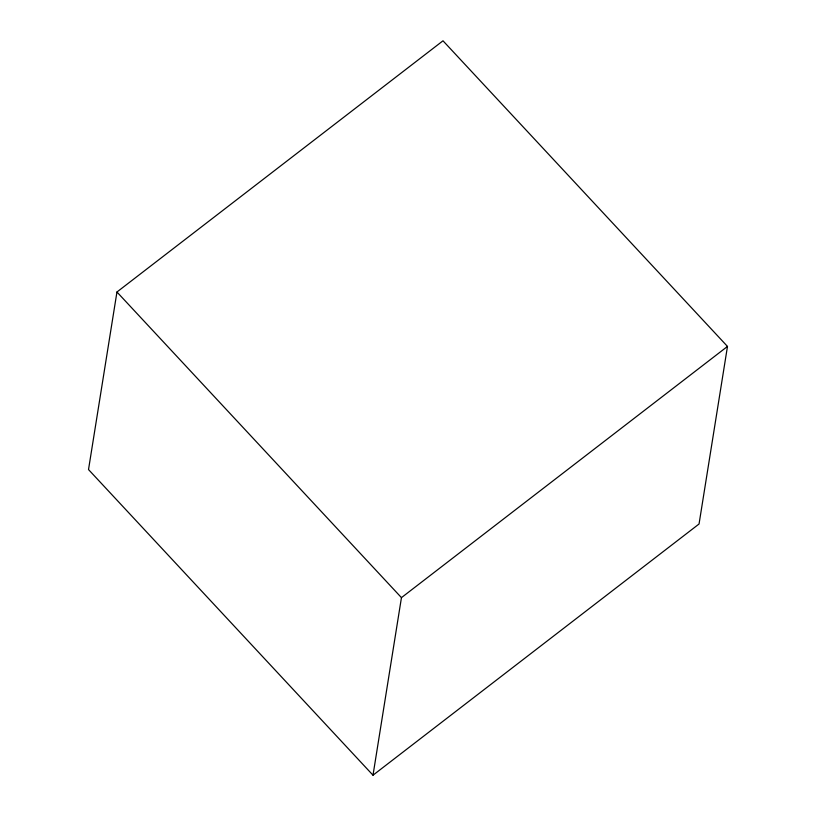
<?xml version="1.0" encoding="UTF-8"?>
<svg xmlns="http://www.w3.org/2000/svg" width="816" height="816" viewBox="0 0 816 816"><rect width="100%" height="100%" fill="white"/><g stroke="black" fill="none" stroke-linecap="round" stroke-linejoin="round"><path stroke-width="1.22" d="M116.953 292.006L88.516 469.567L373.004 775.2L699.047 523.994L727.484 346.433L442.996 40.8L116.953 292.006L401.452 597.638L373.004 775.2M401.452 597.638L727.484 346.433"/></g></svg>
